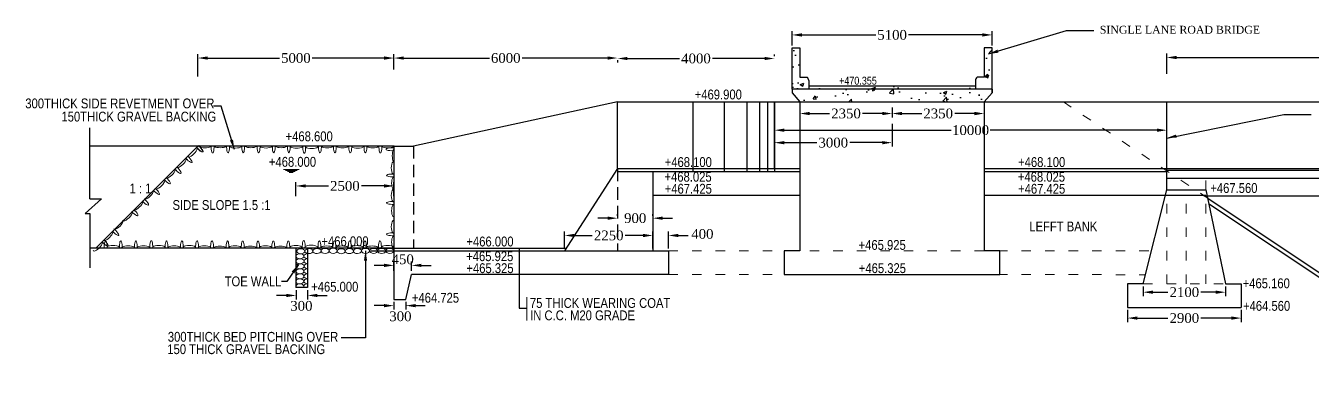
# Model space of a CAD drawing. Header units: millimetres. Extents: x 80 to 6605, y -565 to 2491.
# Drawn here: x 5456.6 to 5784.6, y 1582.6 to 1673.8 of the extents above; entities that cross this region are included whole.
import ezdxf
from ezdxf.enums import TextEntityAlignment as Align

# ---------------------------------------------------------------- set-up
doc = ezdxf.new("R2010")
doc.units = ezdxf.units.MM
doc.linetypes.add('ACAD_ISO03W100', pattern=[30, 12, -18])
doc.linetypes.add('DASHED', pattern=[19.05, 12.7, -6.35])
doc.layers.add('TEXT_GENERAL', color=4, linetype='Continuous')
doc.styles.add('ABADI', font='')
doc.styles.add('ARIAL NARROW', font='ARIALN.TTF')
doc.styles.get("Standard").update_dxf_attribs({"font": 'times.ttf', "height": 2.5})
doc.styles.add('TNR_2.5', font='times.ttf', dxfattribs={"height": 2.5})
doc.styles.get('ABADI').set_extended_font_data('Abadi MT Condensed Light')
doc.dimstyles.new('STANDARD$7', dxfattribs={"dimtxt": 2, "dimasz": 2, "dimexe": 1.25, "dimexo": 0.625, "dimtad": 1, "dimdec": 0, "dimlfac": 0.5, "dimdsep": 46, "dimtxsty": 'Standard', "dimcen": 2.5, "dimadec": 0, "dimazin": 0, "dimtfac": 1, "dimtdec": 0, "dimtmove": 0, "dimatfit": 3, "dimfxl": 1, "dimtolj": 1, "dimtzin": 0, "dimarcsym": 0})
doc.dimstyles.new('STYLE_ESH', dxfattribs={"dimtxt": 2.5, "dimasz": 2.5, "dimexe": 1, "dimexo": 0.625, "dimtad": 0, "dimtih": 1, "dimtoh": 1, "dimdec": 0, "dimlfac": 100, "dimzin": 9, "dimdsep": 46, "dimtxsty": 'TNR_2.5', "dimcen": 2.5, "dimadec": 0, "dimazin": 2, "dimtfac": 1, "dimtdec": 0, "dimtofl": 0, "dimtmove": 2, "dimatfit": 3, "dimfxl": 1, "dimarcsym": 0})

# ---------------------------------------------------------------- blocks, each defined once
blk = doc.blocks.new('*D147')
at = {"color": 0, "lineweight": -2, "transparency": 16777216}
for p, q in [((5651.98, 1668.74), (5651.98, 1672.41)), ((5654.48, 1671.41), (5673.32, 1671.41)), ((5700.48, 1671.41), (5681.65, 1671.41)), ((5702.98, 1668.74), (5702.98, 1672.41))]:
    blk.add_line(p, q, dxfattribs=at)
at = {"color": 0, "transparency": 16777216}
for points in [[(5654.48, 1671.83), (5654.48, 1670.99), (5651.98, 1671.41)], [(5700.48, 1671.83), (5700.48, 1670.99), (5702.98, 1671.41)]]:
    blk.add_solid(points, dxfattribs=at)
at = {"layer": 'Defpoints', "color": 0, "transparency": 16777216}
for p in [(5702.98, 1671.41), (5651.98, 1668.12), (5702.98, 1668.12)]:
    blk.add_point(p, dxfattribs=at)
at = {"color": 0, "transparency": 16777216, "insert": (5677.48, 1671.41), "char_height": 2.5, "attachment_point": 5, "style": 'TNR_2.5'}
blk.add_mtext('5100', dxfattribs=at)
blk = doc.blocks.new('*D148')
at = {"color": 0, "lineweight": -2, "transparency": 16777216}
for p, q in [((5677.48, 1652.89), (5677.48, 1650.37)), ((5679.98, 1651.37), (5685.02, 1651.37)), ((5698.48, 1651.37), (5693.45, 1651.37)), ((5700.98, 1652.89), (5700.98, 1650.37))]:
    blk.add_line(p, q, dxfattribs=at)
at = {"color": 0, "transparency": 16777216}
for points in [[(5679.98, 1651.79), (5679.98, 1650.95), (5677.48, 1651.37)], [(5698.48, 1651.79), (5698.48, 1650.95), (5700.98, 1651.37)]]:
    blk.add_solid(points, dxfattribs=at)
at = {"layer": 'Defpoints', "color": 0, "transparency": 16777216}
for p in [(5677.48, 1653.52), (5700.98, 1653.52), (5677.48, 1651.37)]:
    blk.add_point(p, dxfattribs=at)
at = {"color": 0, "transparency": 16777216, "insert": (5689.23, 1651.37), "char_height": 2.5, "attachment_point": 5, "style": 'TNR_2.5'}
blk.add_mtext('2350', dxfattribs=at)
blk = doc.blocks.new('*D149')
at = {"color": 0, "lineweight": -2, "transparency": 16777216}
for p, q in [((5653.98, 1652.89), (5653.98, 1650.37)), ((5656.48, 1651.37), (5661.52, 1651.37)), ((5674.98, 1651.37), (5669.95, 1651.37)), ((5677.48, 1652.89), (5677.48, 1650.37))]:
    blk.add_line(p, q, dxfattribs=at)
at = {"color": 0, "transparency": 16777216}
for points in [[(5656.48, 1651.79), (5656.48, 1650.95), (5653.98, 1651.37)], [(5674.98, 1651.79), (5674.98, 1650.95), (5677.48, 1651.37)]]:
    blk.add_solid(points, dxfattribs=at)
at = {"layer": 'Defpoints', "color": 0, "transparency": 16777216}
for p in [(5653.98, 1653.52), (5677.48, 1653.52), (5677.48, 1651.37)]:
    blk.add_point(p, dxfattribs=at)
at = {"color": 0, "transparency": 16777216, "insert": (5665.73, 1651.37), "char_height": 2.5, "attachment_point": 5, "style": 'TNR_2.5'}
blk.add_mtext('2350', dxfattribs=at)
blk = doc.blocks.new('*D151')
at = {"color": 0, "lineweight": -2, "transparency": 16777216}
for p, q in [((5747.48, 1661.45), (5747.48, 1666.66)), ((5882.48, 1661.45), (5882.48, 1666.66)), ((5749.98, 1665.66), (5810.03, 1665.66)), ((5879.98, 1665.66), (5819.94, 1665.66))]:
    blk.add_line(p, q, dxfattribs=at)
at = {"color": 0, "transparency": 16777216}
for points in [[(5749.98, 1666.07), (5749.98, 1665.24), (5747.48, 1665.66)], [(5879.98, 1666.07), (5879.98, 1665.24), (5882.48, 1665.66)]]:
    blk.add_solid(points, dxfattribs=at)
at = {"layer": 'Defpoints', "color": 0, "transparency": 16777216}
for p in [(5882.48, 1665.66), (5747.48, 1660.82), (5882.48, 1660.82)]:
    blk.add_point(p, dxfattribs=at)
at = {"color": 0, "transparency": 16777216, "insert": (5814.98, 1665.66), "char_height": 2.5, "attachment_point": 5, "style": 'TNR_2.5'}
blk.add_mtext('13500', dxfattribs=at)
blk = doc.blocks.new('*D152')
at = {"color": 0, "lineweight": -2, "transparency": 16777216}
for p, q in [((5523.06, 1604.98), (5520.56, 1604.98)), ((5525.56, 1606.37), (5525.56, 1603.98)), ((5528.48, 1606.37), (5528.48, 1603.98)), ((5530.98, 1604.98), (5533.48, 1604.98))]:
    blk.add_line(p, q, dxfattribs=at)
at = {"color": 0, "transparency": 16777216}
for points in [[(5523.06, 1605.39), (5523.06, 1604.56), (5525.56, 1604.98)], [(5530.98, 1605.39), (5530.98, 1604.56), (5528.48, 1604.98)]]:
    blk.add_solid(points, dxfattribs=at)
at = {"layer": 'Defpoints', "color": 0, "transparency": 16777216}
for p in [(5525.56, 1607), (5528.48, 1607), (5528.48, 1604.98)]:
    blk.add_point(p, dxfattribs=at)
at = {"color": 0, "transparency": 16777216, "insert": (5526.88, 1602.31), "char_height": 2.5, "attachment_point": 5, "style": 'TNR_2.5'}
blk.add_mtext('300', dxfattribs=at)
blk = doc.blocks.new('*D153')
at = {"color": 0, "lineweight": -2, "transparency": 16777216}
for p, q in [((5547.98, 1602.38), (5545.48, 1602.38)), ((5550.48, 1603.35), (5550.48, 1601.38)), ((5553.48, 1603.35), (5553.48, 1601.38)), ((5555.98, 1602.38), (5558.48, 1602.38))]:
    blk.add_line(p, q, dxfattribs=at)
at = {"color": 0, "transparency": 16777216}
for points in [[(5547.98, 1602.8), (5547.98, 1601.97), (5550.48, 1602.38)], [(5555.98, 1602.8), (5555.98, 1601.97), (5553.48, 1602.38)]]:
    blk.add_solid(points, dxfattribs=at)
at = {"layer": 'Defpoints', "color": 0, "transparency": 16777216}
for p in [(5550.48, 1603.98), (5553.48, 1603.98), (5553.48, 1602.38)]:
    blk.add_point(p, dxfattribs=at)
at = {"color": 0, "transparency": 16777216, "insert": (5552.13, 1599.65), "char_height": 2.5, "attachment_point": 5, "style": 'TNR_2.5'}
blk.add_mtext('300', dxfattribs=at)
blk = doc.blocks.new('*D154')
at = {"color": 0, "lineweight": -2, "transparency": 16777216}
for p, q in [((5547.98, 1612.65), (5545.48, 1612.65)), ((5550.48, 1611.22), (5550.48, 1613.65)), ((5554.97, 1611.22), (5554.97, 1613.65)), ((5557.47, 1612.65), (5559.97, 1612.65))]:
    blk.add_line(p, q, dxfattribs=at)
at = {"color": 0, "transparency": 16777216}
for points in [[(5547.98, 1613.06), (5547.98, 1612.23), (5550.48, 1612.65)], [(5557.47, 1613.06), (5557.47, 1612.23), (5554.97, 1612.65)]]:
    blk.add_solid(points, dxfattribs=at)
at = {"layer": 'Defpoints', "color": 0, "transparency": 16777216}
for p in [(5550.48, 1612.65), (5550.48, 1610.6), (5554.97, 1610.6)]:
    blk.add_point(p, dxfattribs=at)
at = {"color": 0, "transparency": 16777216, "insert": (5552.72, 1614.19), "char_height": 2.5, "attachment_point": 5, "style": 'TNR_2.5'}
blk.add_mtext('450', dxfattribs=at)
blk = doc.blocks.new('*D155')
at = {"color": 0, "lineweight": -2, "transparency": 16777216}
for p, q in [((5525.48, 1630.33), (5525.48, 1633.9)), ((5550.48, 1630.33), (5550.48, 1633.9)), ((5527.98, 1632.9), (5533.77, 1632.9)), ((5547.98, 1632.9), (5542.2, 1632.9))]:
    blk.add_line(p, q, dxfattribs=at)
at = {"color": 0, "transparency": 16777216}
for points in [[(5527.98, 1633.32), (5527.98, 1632.49), (5525.48, 1632.9)], [(5547.98, 1633.32), (5547.98, 1632.49), (5550.48, 1632.9)]]:
    blk.add_solid(points, dxfattribs=at)
at = {"layer": 'Defpoints', "color": 0, "transparency": 16777216}
for p in [(5550.48, 1632.9), (5525.48, 1629.71), (5550.48, 1629.71)]:
    blk.add_point(p, dxfattribs=at)
at = {"color": 0, "transparency": 16777216, "insert": (5537.98, 1632.9), "char_height": 2.5, "attachment_point": 5, "style": 'TNR_2.5'}
blk.add_mtext('2500', dxfattribs=at)
blk = doc.blocks.new('*D156')
at = {"color": 0, "lineweight": -2, "transparency": 16777216}
for p, q in [((5737.48, 1601.29), (5737.48, 1598.21)), ((5766.48, 1601.28), (5766.48, 1598.21)), ((5739.98, 1599.21), (5747.77, 1599.21)), ((5763.98, 1599.21), (5756.19, 1599.21))]:
    blk.add_line(p, q, dxfattribs=at)
at = {"color": 0, "transparency": 16777216}
for points in [[(5739.98, 1599.62), (5739.98, 1598.79), (5737.48, 1599.21)], [(5763.98, 1599.62), (5763.98, 1598.79), (5766.48, 1599.21)]]:
    blk.add_solid(points, dxfattribs=at)
at = {"layer": 'Defpoints', "color": 0, "transparency": 16777216}
for p in [(5737.48, 1601.92), (5766.48, 1601.91), (5766.48, 1599.21)]:
    blk.add_point(p, dxfattribs=at)
at = {"color": 0, "transparency": 16777216, "insert": (5751.98, 1599.21), "char_height": 2.5, "attachment_point": 5, "style": 'TNR_2.5'}
blk.add_mtext('2900', dxfattribs=at)
blk = doc.blocks.new('*D157')
at = {"color": 0, "lineweight": -2, "transparency": 16777216}
for p, q in [((5741.48, 1607.29), (5741.48, 1604.81)), ((5762.48, 1607.29), (5762.48, 1604.81)), ((5743.98, 1605.81), (5747.77, 1605.81)), ((5759.98, 1605.81), (5756.2, 1605.81))]:
    blk.add_line(p, q, dxfattribs=at)
at = {"color": 0, "transparency": 16777216}
for points in [[(5743.98, 1606.23), (5743.98, 1605.39), (5741.48, 1605.81)], [(5759.98, 1606.23), (5759.98, 1605.39), (5762.48, 1605.81)]]:
    blk.add_solid(points, dxfattribs=at)
at = {"layer": 'Defpoints', "color": 0, "transparency": 16777216}
for p in [(5741.48, 1607.92), (5762.48, 1607.92), (5762.48, 1605.81)]:
    blk.add_point(p, dxfattribs=at)
at = {"color": 0, "transparency": 16777216, "insert": (5751.98, 1605.81), "char_height": 2.5, "attachment_point": 5, "style": 'TNR_2.5'}
blk.add_mtext('2100', dxfattribs=at)
blk = doc.blocks.new('*D160')
at = {"color": 0, "lineweight": -2, "transparency": 16777216}
for p, q in [((5647.48, 1666.03), (5647.48, 1666.4)), ((5607.48, 1664.98), (5607.48, 1664.4)), ((5609.98, 1665.4), (5623.26, 1665.4)), ((5644.98, 1665.4), (5631.71, 1665.4))]:
    blk.add_line(p, q, dxfattribs=at)
at = {"color": 0, "transparency": 16777216}
for points in [[(5609.98, 1665.82), (5609.98, 1664.99), (5607.48, 1665.4)], [(5644.98, 1665.82), (5644.98, 1664.99), (5647.48, 1665.4)]]:
    blk.add_solid(points, dxfattribs=at)
at = {"layer": 'Defpoints', "color": 0, "transparency": 16777216}
for p in [(5607.48, 1665.6), (5607.48, 1665.4), (5647.48, 1665.4)]:
    blk.add_point(p, dxfattribs=at)
at = {"color": 0, "transparency": 16777216, "insert": (5627.48, 1665.4), "char_height": 2.5, "attachment_point": 5, "style": 'TNR_2.5'}
blk.add_mtext('4000', dxfattribs=at)
blk = doc.blocks.new('*D161')
at = {"color": 0, "lineweight": -2, "transparency": 16777216}
for p, q in [((5550.48, 1662.81), (5550.48, 1666.52)), ((5552.98, 1665.52), (5574.81, 1665.52)), ((5604.98, 1665.52), (5583.16, 1665.52)), ((5607.48, 1664.98), (5607.48, 1664.52))]:
    blk.add_line(p, q, dxfattribs=at)
at = {"color": 0, "transparency": 16777216}
for points in [[(5552.98, 1665.93), (5552.98, 1665.1), (5550.48, 1665.52)], [(5604.98, 1665.93), (5604.98, 1665.1), (5607.48, 1665.52)]]:
    blk.add_solid(points, dxfattribs=at)
at = {"layer": 'Defpoints', "color": 0, "transparency": 16777216}
for p in [(5550.48, 1665.52), (5607.48, 1665.6), (5550.48, 1662.19)]:
    blk.add_point(p, dxfattribs=at)
at = {"color": 0, "transparency": 16777216, "insert": (5578.98, 1665.52), "char_height": 2.5, "attachment_point": 5, "style": 'TNR_2.5'}
blk.add_mtext('6000', dxfattribs=at)
blk = doc.blocks.new('*D162')
at = {"color": 0, "lineweight": -2, "transparency": 16777216}
for p, q in [((5500.48, 1660.8), (5500.48, 1666.52)), ((5550.48, 1662.63), (5550.48, 1666.52)), ((5502.98, 1665.52), (5521.32, 1665.52)), ((5547.98, 1665.52), (5529.65, 1665.52))]:
    blk.add_line(p, q, dxfattribs=at)
at = {"color": 0, "transparency": 16777216}
for points in [[(5502.98, 1665.93), (5502.98, 1665.1), (5500.48, 1665.52)], [(5547.98, 1665.93), (5547.98, 1665.1), (5550.48, 1665.52)]]:
    blk.add_solid(points, dxfattribs=at)
at = {"layer": 'Defpoints', "color": 0, "transparency": 16777216}
for p in [(5500.48, 1665.52), (5500.48, 1660.18), (5550.48, 1662.01)]:
    blk.add_point(p, dxfattribs=at)
at = {"color": 0, "transparency": 16777216, "insert": (5525.48, 1665.52), "char_height": 2.5, "attachment_point": 5, "style": 'TNR_2.5'}
blk.add_mtext('5000', dxfattribs=at)
blk = doc.blocks.new('*D173')
at = {"color": 0, "lineweight": -2, "transparency": 16777216}
for p, q in [((5647.48, 1647.74), (5647.48, 1648.12)), ((5649.98, 1647.12), (5692.53, 1647.12)), ((5744.98, 1647.12), (5702.44, 1647.12)), ((5747.48, 1647.74), (5747.48, 1648.12))]:
    blk.add_line(p, q, dxfattribs=at)
at = {"color": 0, "transparency": 16777216}
for points in [[(5649.98, 1647.54), (5649.98, 1646.7), (5647.48, 1647.12)], [(5744.98, 1647.54), (5744.98, 1646.7), (5747.48, 1647.12)]]:
    blk.add_solid(points, dxfattribs=at)
at = {"layer": 'Defpoints', "color": 0, "transparency": 16777216}
for p in [(5647.48, 1647.12), (5747.48, 1647.12), (5747.48, 1647.12)]:
    blk.add_point(p, dxfattribs=at)
at = {"color": 0, "transparency": 16777216, "insert": (5697.48, 1647.12), "char_height": 2.5, "attachment_point": 5, "style": 'TNR_2.5'}
blk.add_mtext('10000', dxfattribs=at)
blk = doc.blocks.new('*D174')
at = {"color": 0, "lineweight": -2, "transparency": 16777216}
for p, q in [((5677.48, 1648.72), (5677.48, 1642.94)), ((5647.48, 1644.56), (5647.48, 1644.94)), ((5649.98, 1643.94), (5658.31, 1643.94)), ((5674.98, 1643.94), (5666.66, 1643.94))]:
    blk.add_line(p, q, dxfattribs=at)
at = {"color": 0, "transparency": 16777216}
for points in [[(5649.98, 1644.35), (5649.98, 1643.52), (5647.48, 1643.94)], [(5674.98, 1644.35), (5674.98, 1643.52), (5677.48, 1643.94)]]:
    blk.add_solid(points, dxfattribs=at)
at = {"layer": 'Defpoints', "color": 0, "transparency": 16777216}
for p in [(5677.48, 1649.34), (5647.48, 1643.94), (5677.48, 1643.94)]:
    blk.add_point(p, dxfattribs=at)
at = {"color": 0, "transparency": 16777216, "insert": (5662.48, 1643.94), "char_height": 2.5, "attachment_point": 5, "style": 'TNR_2.5'}
blk.add_mtext('3000', dxfattribs=at)
blk = doc.blocks.new('*D175')
at = {"color": 0, "lineweight": -2, "transparency": 16777216}
for p, q in [((5593.98, 1616.94), (5593.98, 1621.27)), ((5596.48, 1620.27), (5601.02, 1620.27)), ((5613.98, 1620.27), (5609.45, 1620.27)), ((5616.48, 1616.94), (5616.48, 1621.27))]:
    blk.add_line(p, q, dxfattribs=at)
at = {"color": 0, "transparency": 16777216}
for points in [[(5596.48, 1620.69), (5596.48, 1619.85), (5593.98, 1620.27)], [(5613.98, 1620.69), (5613.98, 1619.85), (5616.48, 1620.27)]]:
    blk.add_solid(points, dxfattribs=at)
at = {"layer": 'Defpoints', "color": 0, "transparency": 16777216}
for p in [(5616.48, 1620.27), (5593.98, 1616.32), (5616.48, 1616.32)]:
    blk.add_point(p, dxfattribs=at)
at = {"color": 0, "transparency": 16777216, "insert": (5605.23, 1620.27), "char_height": 2.5, "attachment_point": 5, "style": 'TNR_2.5'}
blk.add_mtext('2250', dxfattribs=at)
blk = doc.blocks.new('*D176')
at = {"color": 0, "lineweight": -2, "transparency": 16777216}
for p, q in [((5604.98, 1624.68), (5602.48, 1624.68)), ((5607.48, 1625.3), (5607.48, 1625.68)), ((5616.48, 1625.3), (5616.48, 1625.68)), ((5618.98, 1624.68), (5621.48, 1624.68))]:
    blk.add_line(p, q, dxfattribs=at)
at = {"color": 0, "transparency": 16777216}
for points in [[(5604.98, 1625.09), (5604.98, 1624.26), (5607.48, 1624.68)], [(5618.98, 1625.09), (5618.98, 1624.26), (5616.48, 1624.68)]]:
    blk.add_solid(points, dxfattribs=at)
at = {"layer": 'Defpoints', "color": 0, "transparency": 16777216}
for p in [(5607.48, 1624.68), (5616.48, 1624.68), (5616.48, 1624.68)]:
    blk.add_point(p, dxfattribs=at)
at = {"color": 0, "transparency": 16777216, "insert": (5611.98, 1624.68), "char_height": 2.5, "attachment_point": 5, "style": 'TNR_2.5'}
blk.add_mtext('900', dxfattribs=at)
blk = doc.blocks.new('*D177')
at = {"color": 0, "lineweight": -2, "transparency": 16777216}
for p, q in [((5613.98, 1620.27), (5611.48, 1620.27)), ((5616.48, 1616.94), (5616.48, 1621.27)), ((5620.48, 1616.94), (5620.48, 1621.27)), ((5622.98, 1620.27), (5625.48, 1620.27))]:
    blk.add_line(p, q, dxfattribs=at)
at = {"color": 0, "transparency": 16777216}
for points in [[(5613.98, 1620.69), (5613.98, 1619.85), (5616.48, 1620.27)], [(5622.98, 1620.69), (5622.98, 1619.85), (5620.48, 1620.27)]]:
    blk.add_solid(points, dxfattribs=at)
at = {"layer": 'Defpoints', "color": 0, "transparency": 16777216}
for p in [(5620.48, 1620.27), (5616.48, 1616.32), (5620.48, 1616.32)]:
    blk.add_point(p, dxfattribs=at)
at = {"color": 0, "transparency": 16777216, "insert": (5629.11, 1620.65), "char_height": 2.5, "attachment_point": 5, "style": 'TNR_2.5'}
blk.add_mtext('400', dxfattribs=at)

msp = doc.modelspace()

# ---------------------------------------------------------------- hatches: boundary and pattern name
h = msp.add_hatch()
h.set_pattern_fill('AR-CONC', color=0, scale=0.05, style=0)
h.set_pattern_definition([(50, (166.927, -63.818), (9.109233, -0.796954), [0.9525, -10.4775]), (355, (166.927, -63.818), (-1.762141, 9.552832), [0.762, -8.382]), (100.451, (167.686, -63.884), (7.347125, 8.755834), [0.8095, -8.9045]), (46.1842, (166.927, -61.278), (13.553952, -2.102116), [1.42875, -15.71625]), (96.6356, (168.057, -61.453), (11.870212, 12.371278), [1.21425, -13.35675]), (351.184, (166.927, -61.278), (11.87023, 12.371256), [1.143, -12.573]), (21, (168.197, -61.913), (7.580744, -5.113276), [0.9525, -10.4775]), (326, (168.197, -61.913), (3.090101, 9.209398), [0.762, -8.382]), (71.4514, (168.829, -62.339), (10.670825, 4.096143), [0.8095, -8.9045]), (37.5, (166.927, -63.8178), (0.1544302, 4.227752), [0, -8.2804, 0, -8.509, 0, -8.41375]), (7.5, (166.927, -63.818), (3.340983, 5.0090287), [0, -4.8514, 0, -8.0899, 0, -3.20675]), (327.5, (164.095, -63.8178), (6.7795298, -0.2864372), [0, -3.175, 0, -9.906, 0, -13.1445]), (317.5, (162.825, -63.818), (7.406459, 1.2713246), [0, -4.1275, 0, -6.5786, 0, -9.3345])])
h.paths.add_polyline_path([(5700.98459, 1654.31805), (5702.98459, 1656.61805), (5702.98459, 1657.61805), (5656.23459, 1657.61805), (5651.98459, 1657.61805), (5651.98459, 1656.61805), (5653.98459, 1654.31805)])
h.paths.add_polyline_path([(5656.23459, 1658.36805), (5656.23459, 1657.61805), (5698.73459, 1657.61805), (5698.73459, 1658.36805)])
h.paths.add_polyline_path([(5702.98459, 1668.11805), (5700.98459, 1668.11805), (5700.98459, 1660.61805), (5699.15786, 1660.61805, 0.215737154), (5698.73459, 1659.8035), (5698.73459, 1657.61805), (5702.98459, 1657.61805)])
h.paths.add_polyline_path([(5651.98459, 1657.61805), (5656.23459, 1657.61805), (5656.23459, 1659.8035, 0.215737154), (5655.81131, 1660.61805), (5653.98459, 1660.61805), (5653.98459, 1668.11805), (5651.98459, 1668.11805)])

# ---------------------------------------------------------------- linework, layer by layer
at = {"color": 0}
for p, q in [((5651.98459, 1668.11805), (5653.98459, 1668.11805)), ((5651.98459, 1657.61805), (5651.98459, 1668.11805)), ((5653.98459, 1668.11805), (5653.98459, 1660.61805)), ((5700.98459, 1668.11805), (5700.98459, 1660.61805)), ((5702.98459, 1668.11805), (5700.98459, 1668.11805)), ((5702.98459, 1656.61805), (5702.98459, 1668.11805)), ((5653.98459, 1660.61805), (5655.81131, 1660.61805)), ((5656.23459, 1659.8035), (5656.23459, 1657.61805)), ((5698.73459, 1659.8035), (5698.73459, 1657.61805)), ((5700.98459, 1660.61805), (5699.15786, 1660.61805)), ((5698.73459, 1658.36805), (5656.23459, 1658.36805)), ((5702.98459, 1657.61805), (5656.23459, 1657.61805)), ((5607.48459, 1654.31805), (5555.48459, 1643.06805)), ((5607.48459, 1637.31805), (5607.48459, 1654.31805)), ((5607.48459, 1654.31805), (5882.48459, 1654.31805)), ((5626.68649, 1654.31805), (5626.68649, 1636.56805)), ((5634.64402, 1654.31805), (5634.64402, 1636.56805)), ((5640.43132, 1654.31805), (5640.43132, 1636.56805)), ((5643.68666, 1654.31805), (5643.68666, 1636.56805)), ((5645.67606, 1654.31805), (5645.67606, 1636.56805)), ((5647.48459, 1654.31805), (5647.48459, 1636.56805)), ((5647.48459, 1637.31805), (5647.48459, 1654.31805)), ((5653.98459, 1654.31805), (5653.98459, 1616.31805)), ((5700.98459, 1654.31805), (5700.98459, 1616.31805)), ((5747.48459, 1631.91805), (5747.48459, 1654.31805)), ((5472.93355, 1629.63398), (5472.93355, 1647.71115)), ((5550.48459, 1643.06805), (5472.93355, 1643.06805)), ((5474.48459, 1617.06805), (5500.48459, 1643.06805)), ((5550.48459, 1643.06805), (5550.48459, 1616.31805)), ((5550.48459, 1643.06805), (5555.48459, 1643.06805)), ((5555.48459, 1643.06805), (5555.48459, 1643.06805)), ((5607.48459, 1637.31805), (5593.98459, 1616.31805)), ((5607.48459, 1637.31805), (5653.98459, 1637.31805)), ((5700.98459, 1637.31805), (5882.48459, 1637.31805)), ((5747.48459, 1636.91805), (5882.48459, 1636.91805)), ((5607.48459, 1636.56805), (5653.98459, 1636.56805)), ((5616.48459, 1636.56805), (5616.48459, 1616.31805)), ((5700.98459, 1636.56805), (5747.48459, 1636.56805)), ((5747.48459, 1634.91805), (5882.48459, 1634.91805)), ((5616.48459, 1630.56805), (5653.98459, 1630.56805)), ((5700.98459, 1630.56805), (5757.48459, 1630.56805)), ((5741.48459, 1607.91805), (5747.48459, 1631.91805)), ((5747.48459, 1631.91805), (5757.48459, 1631.91805)), ((5756.98459, 1630.41805), (5882.48459, 1630.41805)), ((5757.48459, 1631.91805), (5762.48459, 1607.91805)), ((5475.93355, 1629.63398), (5471.75933, 1625.89149)), ((5472.93355, 1629.63398), (5475.93355, 1629.63398)), ((5758.05805, 1629.70241), (5827.48459, 1583.41805)), ((5758.43398, 1628.24994), (5826.92989, 1582.586)), ((5471.75933, 1625.89149), (5472.93355, 1625.89149)), ((5472.93355, 1625.89149), (5472.93355, 1612.02466)), ((5472.93355, 1625.89149), (5472.93355, 1616.40574)), ((5472.93355, 1625.89149), (5472.93355, 1615.13223)), ((5550.48459, 1617.06805), (5472.93355, 1617.06805)), ((5525.48459, 1616.99735), (5525.48459, 1606.99735)), ((5528.48459, 1616.99735), (5528.48459, 1606.99735)), ((5544.48459, 1617.06805), (5594.46673, 1617.06805)), ((5544.48459, 1616.31805), (5618.48459, 1616.31805)), ((5550.48459, 1616.31805), (5550.48459, 1610.31805)), ((5564.64997, 1616.31805), (5620.48459, 1616.31805)), ((5620.48459, 1616.31805), (5620.48459, 1610.31805)), ((5653.98459, 1616.31805), (5649.98459, 1616.31805)), ((5649.98459, 1616.31805), (5649.98459, 1610.31805)), ((5704.90549, 1616.31805), (5700.98459, 1616.31805)), ((5704.90549, 1610.31805), (5704.90549, 1616.31805)), ((5550.48459, 1610.59735), (5550.48459, 1603.97822)), ((5553.48459, 1603.97822), (5554.96978, 1610.31805)), ((5620.48459, 1610.31805), (5554.96978, 1610.31805)), ((5649.98459, 1610.31805), (5700.90549, 1610.31805)), ((5700.90549, 1610.31805), (5704.90549, 1610.31805)), ((5741.48459, 1607.91805), (5737.48459, 1607.91805)), ((5737.48459, 1607.91805), (5737.48459, 1601.91805)), ((5762.48459, 1607.91805), (5766.48459, 1607.91805)), ((5766.48459, 1607.91805), (5766.48192, 1601.91805)), ((5528.48459, 1606.99735), (5525.48459, 1606.99735)), ((5550.48459, 1603.97822), (5553.48459, 1603.97822)), ((5737.48459, 1601.91805), (5766.48192, 1601.91805)), ((5747.48459, 1601.91805), (5757.48459, 1601.91805)), ((5747.48459, 1601.91805), (5757.48459, 1601.91805))]:
    msp.add_line(p, q, dxfattribs=at)
at = {"color": 0, "ltscale": 0.5}
for p, q in [((5651.98459, 1657.61805), (5651.98459, 1656.61805)), ((5656.23459, 1657.61805), (5651.98459, 1657.61805)), ((5651.98459, 1656.61805), (5653.98459, 1654.31805)), ((5702.98459, 1656.61805), (5700.98459, 1654.31805)), ((5702.98459, 1657.61805), (5702.98459, 1656.61805))]:
    msp.add_line(p, q, dxfattribs=at)
at = {"color": 0, "linetype": 'DASHED', "ltscale": 0.25}
for p, q in [((5555.48459, 1643.06805), (5555.48459, 1617.06805)), ((5607.48459, 1637.31805), (5607.48459, 1616.31805))]:
    msp.add_line(p, q, dxfattribs=at)
at = {"color": 0}
for centre, start, end in [((5655.12296, 1659.7431), 3.1096967, 51.8066718), ((5699.84621, 1659.7431), 128.1933282, 176.8903033)]:
    msp.add_arc(centre, 1.11326, start, end, dxfattribs=at)
at = {"color": 0, "lineweight": 5, "extrusion": (0, 0, -1)}
for centre, major_axis, ratio, start_param, end_param in [((5506.2087, 1643.17614), (1.60801, 0), 0.328798741, -0.109693715, 3.251286368), ((5508.18569, 1642.88193), (0, 1.5163), 0.238983774, 1.336454693, 4.946730614), ((5510.08152, 1643.08561), (-1.60801, 0), 0.328798741, 2.857073918, 6.567704042), ((5512.05281, 1642.89822), (0, 1.5163), 0.238983774, 1.336454693, 4.946730614), ((5514.00055, 1643.19243), (1.60801, 0), 0.328798741, -0.109693715, 3.251286368), ((5515.97754, 1642.89822), (0, 1.5163), 0.238983774, 1.336454693, 4.946730614), ((5517.87337, 1643.1019), (-1.60801, 0), 0.328798741, 2.857073918, 6.567704042), ((5519.84375, 1642.89822), (0, 1.5163), 0.238983774, 1.336454693, 4.946730614), ((5521.70089, 1643.19243), (1.60801, 0), 0.328798741, -0.109693715, 3.251286368), ((5523.67787, 1642.89822), (0, 1.5163), 0.238983774, 1.336454693, 4.946730614), ((5531.61358, 1642.86805), (0, 1.5163), 0.238983774, 1.336454693, 4.946730614), ((5533.47072, 1643.16226), (1.60801, 0), 0.328798741, -0.109693715, 3.251286368), ((5535.41846, 1642.86805), (0, 1.5163), 0.238983774, 1.336454693, 4.946730614), ((5537.36619, 1643.16226), (1.60801, 0), 0.328798741, -0.109693715, 3.251286368), ((5539.34318, 1642.86805), (0, 1.5163), 0.238983774, 1.336454693, 4.946730614), ((5541.23901, 1643.07173), (-1.60801, 0), 0.328798741, 2.857073918, 6.567704042), ((5543.2094, 1642.86805), (0, 1.5163), 0.238983774, 1.336454693, 4.946730614), ((5545.06653, 1643.16226), (1.60801, 0), 0.328798741, -0.109693715, 3.251286368), ((5496.29398, 1638.79199), (1.14702, 1.12696), 0.328798741, -0.109693715, 3.251286368), ((5497.91039, 1639.96769), (-1.06269, 1.0816), 0.238983774, 1.336454693, 4.946730614), ((5499.11997, 1641.44165), (1.14702, 1.12696), 0.328798741, -0.284518735, 3.426111389), ((5500.66822, 1642.67729), (-1.06269, 1.0816), 0.238983774, 1.336454693, 4.946730614), ((5500.76191, 1642.67729), (-1.06269, 1.0816), 0.238983774, 1.336454693, 4.946730614), ((5502.27123, 1643.11759), (1.60801, 0), 0.328798741, -0.109693715, 3.251286368), ((5504.24822, 1642.82338), (0, 1.5163), 0.238983774, 1.336454693, 4.946730614), ((5525.62921, 1643.04746), (1.60801, 0), 0.328798741, -0.109693715, 3.251286368), ((5527.60619, 1642.75325), (0, 1.5163), 0.238983774, 1.336454693, 4.946730614), ((5529.50203, 1642.95693), (-1.60801, 0), 0.328798741, 2.857073918, 6.567704042), ((5547.02651, 1642.82338), (0, 1.5163), 0.238983774, 1.336454693, 4.946730614), ((5548.88365, 1643.11759), (1.60801, 0), 0.328798741, -0.109693715, 3.251286368), ((5493.51307, 1636.05972), (1.14702, 1.12696), 0.328798741, -0.109693715, 3.251286368), ((5495.11082, 1637.21707), (-1.06269, 1.0816), 0.238983774, 1.336454693, 4.946730614), ((5490.84629, 1633.31266), (1.14702, 1.12696), 0.328798741, -0.284518735, 3.426111389), ((5492.39454, 1634.5483), (-1.06269, 1.0816), 0.238983774, 1.336454693, 4.946730614), ((5488.001, 1630.7069), (1.14702, 1.12696), 0.328798741, -0.109693715, 3.251286368), ((5489.63671, 1631.83869), (-1.06269, 1.0816), 0.238983774, 1.336454693, 4.946730614), ((5484.13366, 1626.41236), (-1.06269, 1.0816), 0.238983774, 1.336454693, 4.946730614), ((5485.25219, 1627.92378), (1.14702, 1.12696), 0.328798741, -0.109693715, 3.251286368), ((5486.84993, 1629.08113), (-1.06269, 1.0816), 0.238983774, 1.336454693, 4.946730614), ((5480.28092, 1623.03945), (1.14702, 1.12696), 0.328798741, -0.109693715, 3.251286368), ((5482.5854, 1625.17672), (1.14702, 1.12696), 0.328798741, -0.284518735, 3.426111389), ((5477.6483, 1620.20029), (1.14702, 1.12696), 0.328798741, -0.109693715, 3.251286368), ((5479.24604, 1621.35764), (-1.06269, 1.0816), 0.238983774, 1.336454693, 4.946730614), ((5474.98151, 1617.45323), (1.14702, 1.12696), 0.328798741, -0.284518735, 3.426111389), ((5476.52976, 1618.68887), (-1.06269, 1.0816), 0.238983774, 1.336454693, 4.946730614)]:
    msp.add_ellipse(centre, major_axis=major_axis, ratio=ratio, start_param=start_param, end_param=end_param, dxfattribs=at)
at = {"color": 0, "lineweight": 5}
for centre, major_axis, ratio, start_param, end_param in [((5549.98035, 1642.25829), (1.5163, 0), 0.238983774, 1.336454693, 4.946730614), ((5550.57885, 1640.62477), (0, 1.60801), 0.328798741, -0.109693715, 3.251286368), ((5550.33618, 1637.48305), (0, 1.60801), 0.328798741, -0.284518735, 3.426111389), ((5550.1325, 1635.58722), (1.5163, 0), 0.238983774, 1.336454693, 4.946730614), ((5550.42671, 1633.61023), (0, 1.60801), 0.328798741, -0.109693715, 3.251286368), ((5550.33618, 1630.46852), (0, 1.60801), 0.328798741, -0.284518735, 3.426111389), ((5550.1325, 1628.57268), (1.5163, 0), 0.238983774, 1.336454693, 4.946730614), ((5550.42671, 1626.5957), (0, 1.60801), 0.328798741, -0.109693715, 3.251286368), ((5550.33618, 1622.46852), (0, 1.60801), 0.328798741, -0.284518735, 3.426111389), ((5550.1325, 1620.57268), (1.5163, 0), 0.238983774, 1.336454693, 4.946730614), ((5550.42671, 1618.5957), (0, 1.60801), 0.328798741, -0.109693715, 3.251286368), ((5476.97706, 1617.40799), (0, 1.5163), 0.238983774, 4.478047346, 8.088323268), ((5478.8729, 1617.20431), (1.60801, 0), 0.328798741, -0.284518735, 3.426111389), ((5480.84328, 1617.40799), (0, 1.5163), 0.238983774, 4.478047346, 8.088323268), ((5482.70042, 1617.11378), (-1.60801, 0), 0.328798741, 3.031898939, 6.392879022), ((5484.6774, 1617.40799), (0, 1.5163), 0.238983774, 4.478047346, 8.088323268), ((5486.64846, 1617.13007), (-1.60801, 0), 0.328798741, 3.031898939, 6.392879022), ((5488.62545, 1617.42428), (0, 1.5163), 0.238983774, 4.478047346, 8.088323268), ((5490.52128, 1617.2206), (1.60801, 0), 0.328798741, -0.284518735, 3.426111389), ((5492.49258, 1617.40799), (0, 1.5163), 0.238983774, 4.478047346, 8.088323268), ((5494.44031, 1617.11378), (-1.60801, 0), 0.328798741, 3.031898939, 6.392879022), ((5496.4173, 1617.40799), (0, 1.5163), 0.238983774, 4.478047346, 8.088323268), ((5498.31313, 1617.20431), (1.60801, 0), 0.328798741, -0.284518735, 3.426111389), ((5500.28352, 1617.40799), (0, 1.5163), 0.238983774, 4.478047346, 8.088323268), ((5502.14065, 1617.11378), (-1.60801, 0), 0.328798741, 3.031898939, 6.392879022), ((5504.11764, 1617.40799), (0, 1.5163), 0.238983774, 4.478047346, 8.088323268), ((5506.07812, 1617.05523), (-1.60801, 0), 0.328798741, 3.031898939, 6.392879022), ((5508.05511, 1617.34944), (0, 1.5163), 0.238983774, 4.478047346, 8.088323268), ((5509.95094, 1617.14576), (1.60801, 0), 0.328798741, -0.284518735, 3.426111389), ((5511.92223, 1617.33314), (0, 1.5163), 0.238983774, 4.478047346, 8.088323268), ((5513.86997, 1617.03893), (-1.60801, 0), 0.328798741, 3.031898939, 6.392879022), ((5515.84695, 1617.33314), (0, 1.5163), 0.238983774, 4.478047346, 8.088323268), ((5517.74279, 1617.12946), (1.60801, 0), 0.328798741, -0.284518735, 3.426111389), ((5519.71317, 1617.33314), (0, 1.5163), 0.238983774, 4.478047346, 8.088323268), ((5521.57031, 1617.03893), (-1.60801, 0), 0.328798741, 3.031898939, 6.392879022), ((5523.54729, 1617.33314), (0, 1.5163), 0.238983774, 4.478047346, 8.088323268), ((5525.49863, 1617.18391), (-1.60801, 0), 0.328798741, 3.031898939, 6.392879022), ((5527.47561, 1617.47811), (0, 1.5163), 0.238983774, 4.478047346, 8.088323268), ((5529.37145, 1617.27443), (1.60801, 0), 0.328798741, -0.284518735, 3.426111389), ((5531.483, 1617.36332), (0, 1.5163), 0.238983774, 4.478047346, 8.088323268), ((5533.34013, 1617.06911), (-1.60801, 0), 0.328798741, 3.031898939, 6.392879022), ((5535.28788, 1617.36332), (0, 1.5163), 0.238983774, 4.478047346, 8.088323268), ((5537.23561, 1617.06911), (-1.60801, 0), 0.328798741, 3.031898939, 6.392879022), ((5539.2126, 1617.36332), (0, 1.5163), 0.238983774, 4.478047346, 8.088323268), ((5541.10843, 1617.15963), (1.60801, 0), 0.328798741, -0.284518735, 3.426111389), ((5543.07882, 1617.36332), (0, 1.5163), 0.238983774, 4.478047346, 8.088323268), ((5544.93595, 1617.06911), (-1.60801, 0), 0.328798741, 3.031898939, 6.392879022), ((5546.91294, 1617.36332), (0, 1.5163), 0.238983774, 4.478047346, 8.088323268), ((5548.87058, 1617.22921), (1.60801, 0), 0.328798741, -0.284518735, 3.426111389)]:
    msp.add_ellipse(centre, major_axis=major_axis, ratio=ratio, start_param=start_param, end_param=end_param, dxfattribs=at)
at = {"layer": 'TEXT_GENERAL', "color": 0, "linetype": 'ACAD_ISO03W100', "lineweight": 5, "ltscale": 0.2}
for p, q in [((5721.13459, 1654.31805), (5758.05805, 1629.70241)), ((5747.48459, 1607.91805), (5747.48459, 1634.91805)), ((5757.48459, 1607.91805), (5757.48459, 1634.91805)), ((5752.48459, 1607.91805), (5752.48459, 1631.91805)), ((5620.48459, 1616.31805), (5743.58459, 1616.31805)), ((5620.48459, 1610.31805), (5742.07433, 1610.27703)), ((5741.48459, 1607.91805), (5762.48459, 1607.91805))]:
    msp.add_line(p, q, dxfattribs=at)
at = {"layer": 'TEXT_GENERAL', "color": 0, "lineweight": 5}
for p, q in [((5526.31016, 1637.06805), (5522.31016, 1637.06805)), ((5525.81016, 1636.81805), (5522.81016, 1636.81805)), ((5525.31016, 1636.56805), (5523.31016, 1636.56805)), ((5524.81016, 1636.31805), (5523.81016, 1636.31805)), ((5584.36456, 1604.51973), (5584.36456, 1598.56853))]:
    msp.add_line(p, q, dxfattribs=at)
at = {"layer": 'TEXT_GENERAL', "color": 0, "lineweight": 5, "extrusion": (0, 0, -1)}
for centre in [(5530.86003, 1616.31226), (5532.92247, 1616.33241), (5534.98488, 1616.35622), (5541.17212, 1616.31447), (5543.23456, 1616.33569), (5545.29699, 1616.35622), (5547.3594, 1616.33241), (5549.42181, 1616.35622), (5526.51579, 1614.98544), (5526.53059, 1613.70318), (5526.73519, 1616.2677), (5528.79762, 1616.28846), (5537.04729, 1616.26901), (5539.1097, 1616.29281), (5526.51579, 1611.13866), (5526.51579, 1609.86117), (5526.54539, 1612.42092), (5526.46426, 1608.57947)]:
    msp.add_ellipse(centre, major_axis=(1.03121, 0.0119), ratio=0.621728248, dxfattribs=at)
for centre, start_param, end_param in [((5528.57823, 1615.00562), 1.66890238, 4.62863548), ((5528.59303, 1613.72337), 1.66890238, 4.62863548), ((5528.57823, 1611.15885), 1.66890238, 4.62863548), ((5528.57823, 1609.88135), 1.66890238, 4.62863548), ((5528.60783, 1612.44111), 1.66890238, 4.62863548), ((5526.47906, 1607.29721), 2.673551177, 6.788353412), ((5528.5415, 1607.31739), 2.637590732, 4.62863548), ((5528.5267, 1608.59965), 1.66890238, 4.62863548)]:
    msp.add_ellipse(centre, major_axis=(1.03121, 0.0119), ratio=0.621728248, start_param=start_param, end_param=end_param, dxfattribs=at)

# ---------------------------------------------------------------- texts
at = {"color": 0, "ltscale": 0.5, "style": 'ABADI'}
msp.add_text('+470.355', height=2, dxfattribs=at).set_placement((5663.9597, 1658.74367))
at = {"color": 0, "insert": (5730.42201, 1673.73694), "char_height": 2, "width": 85, "attachment_point": 1}
msp.add_mtext('\\pt46,52;SINGLE LANE ROAD BRIDGE', dxfattribs=at)
at = {"layer": 'TEXT_GENERAL', "color": 0, "lineweight": 9, "style": 'ARIAL NARROW'}
for s, p in [('+469.900', (5627.16005, 1654.97432)), ('+467.560', (5758.5972, 1631.12727)), ('+465.160', (5766.84946, 1606.83063)), ('+464.560', (5766.93938, 1601.07854))]:
    msp.add_text(s, height=2.5, dxfattribs=at).set_placement(p)
at = {"layer": 'TEXT_GENERAL', "color": 0, "lineweight": 5, "style": 'ARIAL NARROW'}
for s, p in [('300THICK SIDE REVETMENT OVER', (5456.50098, 1655.19383)), ('150THICK GRAVEL BACKING', (5465.71885, 1651.83751)), ('+468.000', (5518.60684, 1640.30082)), ('+468.100', (5619.50652, 1640.2366)), ('+468.100', (5709.59605, 1640.2366)), ('+468.025', (5619.4513, 1636.49179)), ('+467.425', (5619.50652, 1633.439)), ('+468.025', (5709.54084, 1636.49179)), ('+467.425', (5709.59605, 1633.439)), ('+466.000', (5568.9487, 1619.9866)), ('+465.925', (5668.93695, 1619.1133)), ('+465.925', (5568.89349, 1616.24179)), ('+465.325', (5568.9487, 1613.189)), ('+465.325', (5668.99217, 1613.189)), ('+464.725', (5555.05738, 1605.63945)), ('75 THICK WEARING COAT', (5585.14161, 1604.31088)), ('IN C.C. M20 GRADE', (5585.20037, 1601.16085)), ('300THICK BED PITCHING OVER', (5492.83843, 1595.68112)), ('150 THICK GRAVEL BACKING', (5492.70891, 1592.53109))]:
    msp.add_text(s, height=2.5, dxfattribs=at).set_placement(p, align=Align.TOP_LEFT)
for s, p in [('+468.600', (5528.873, 1645.55516)), ('1 : 1', (5485.84532, 1632.25069)), ('LEFFT BANK', (5721.12226, 1622.57927)), ('+466.000', (5538.0066, 1618.78906)), ('+465.000', (5535.38946, 1607.20218))]:
    msp.add_text(s, height=2.5, dxfattribs=at).set_placement(p, align=Align.MIDDLE)
for s, p in [('SIDE SLOPE 1.5 :1', (5519.03015, 1626.04363)), ('TOE WALL', (5521.79783, 1606.56776))]:
    msp.add_text(s, height=2.5, dxfattribs=at).set_placement(p, align=Align.BOTTOM_RIGHT)

# ---------------------------------------------------------------- dimensions: what is measured, and where the dimension line sits
at = {"color": 0}
for base, p1, p2, picture, middle in [((5702.98459, 1671.41109), (5651.98459, 1668.11805), (5702.98459, 1668.11805), '*D147', (5677.48459, 1671.41109)), ((5500.48459, 1665.51506), (5550.48459, 1662.00523), (5500.48459, 1660.17983), '*D162', (5525.48459, 1665.51506)), ((5607.48459, 1665.40229), (5647.48459, 1665.40229), (5607.48459, 1665.60071), '*D160', (5627.48459, 1665.40229)), ((5882.48459, 1665.65613), (5747.48459, 1660.82088), (5882.48459, 1660.82088), '*D151', (5814.98459, 1665.65613)), ((5677.48459, 1651.37073), (5700.98459, 1653.51805), (5677.48459, 1653.51805), '*D148', (5689.23459, 1651.37073)), ((5677.48459, 1643.93537), (5647.48459, 1643.93537), (5677.48459, 1649.3412), '*D174', (5662.48459, 1643.93537)), ((5747.48459, 1647.11963), (5647.48459, 1647.11963), (5747.48459, 1647.11963), '*D173', (5697.48459, 1647.11963)), ((5550.48459, 1632.90478), (5525.48459, 1629.70808), (5550.48459, 1629.70808), '*D155', (5537.98459, 1632.90478)), ((5616.48459, 1624.67825), (5607.48459, 1624.67825), (5616.48459, 1624.67825), '*D176', (5611.98459, 1624.67825)), ((5616.48459, 1620.27015), (5593.98459, 1616.31805), (5616.48459, 1616.31805), '*D175', (5605.23459, 1620.27015)), ((5762.48459, 1605.80987), (5741.48459, 1607.91805), (5762.48459, 1607.91805), '*D157', (5751.98459, 1605.80987)), ((5766.48191, 1599.20676), (5737.48459, 1601.91805), (5766.48191, 1601.90604), '*D156', (5751.98325, 1599.20676))]:
    dim = msp.add_linear_dim(base=base, p1=p1, p2=p2, dimstyle='STYLE_ESH', dxfattribs=at)
    dim.commit()
    dim.dimension.update_dxf_attribs({"geometry": picture, "text_midpoint": middle})
dim = msp.add_linear_dim(base=(5550.48459, 1665.51506), p1=(5607.48459, 1665.60071), p2=(5550.48459, 1662.185), text='6000', dimstyle='STYLE_ESH', dxfattribs=at)
dim.commit()
dim.dimension.update_dxf_attribs({"geometry": '*D161', "text_midpoint": (5578.98459, 1665.51506)})
dim = msp.add_linear_dim(base=(5677.48459, 1651.37073), p1=(5653.98459, 1653.51805), p2=(5677.48459, 1653.51805), angle=180, dimstyle='STYLE_ESH', dxfattribs=at)
dim.commit()
dim.dimension.update_dxf_attribs({"geometry": '*D149', "text_midpoint": (5665.73459, 1651.37073)})
for base, p1, p2, picture, middle in [((5620.48459, 1620.27015), (5616.48459, 1616.31805), (5620.48459, 1616.31805), '*D177', (5629.10752, 1620.64798)), ((5553.48459, 1602.38467), (5550.48459, 1603.97822), (5553.48459, 1603.97822), '*D153', (5552.12671, 1599.64911))]:
    dim = msp.add_linear_dim(base=base, p1=p1, p2=p2, dimstyle='STYLE_ESH', dxfattribs=at)
    dim.commit()
    dim.dimension.update_dxf_attribs({"geometry": picture, "text_midpoint": middle, "dimtype": 160})
for base, p1, p2, text, picture, middle in [((5550.48459, 1612.64724), (5554.97217, 1610.59735), (5550.48459, 1610.59735), '450', '*D154', (5552.71827, 1614.19233)), ((5528.48459, 1604.97763), (5525.5621, 1606.99735), (5528.48459, 1606.99735), '300', '*D152', (5526.88365, 1602.31365))]:
    dim = msp.add_linear_dim(base=base, p1=p1, p2=p2, text=text, dimstyle='STYLE_ESH', dxfattribs=at)
    dim.commit()
    dim.dimension.update_dxf_attribs({"geometry": picture, "text_midpoint": middle, "dimtype": 160})

# ---------------------------------------------------------------- leaders
for points in [[(5702.07316, 1666.55174), (5721.91303, 1672.58356), (5728.92095, 1672.58356)], [(5509.79243, 1642.21555), (5506.42287, 1653.21744), (5504.45301, 1653.21744)], [(5747.48459, 1645.11984), (5777.32445, 1651.15166), (5784.33238, 1651.15166)], [(5543.23456, 1616.33569), (5543.23456, 1594.18659), (5537.01441, 1594.18659)], [(5526.17241, 1612.89518), (5523.18224, 1608.5197), (5521.81845, 1608.5197)]]:
    msp.add_leader(points, dimstyle='STYLE_ESH', override={"dimgap": 0.625, "dimtad": 0}, dxfattribs=at)
at = {"layer": 'TEXT_GENERAL', "color": 0, "lineweight": 5}
msp.add_leader([(5582.3707, 1616.85672), (5582.3707, 1601.76789), (5584.36456, 1601.76789)], dimstyle='STANDARD$7', override={"dimscale": 88.888889, "dimtxt": 0.0275, "dimasz": 0.01, "dimexe": 0.012, "dimexo": 0, "dimgap": 0.008, "dimtad": 2, "dimlfac": 1, "dimzin": 1, "dimtxsty": 'ARIAL NARROW', "dimcen": 0.09, "dimtdec": 4, "dimtofl": 0, "dimtmove": 2, "dimtzin": 1}, dxfattribs=at)

doc.saveas('drawing.dxf')
